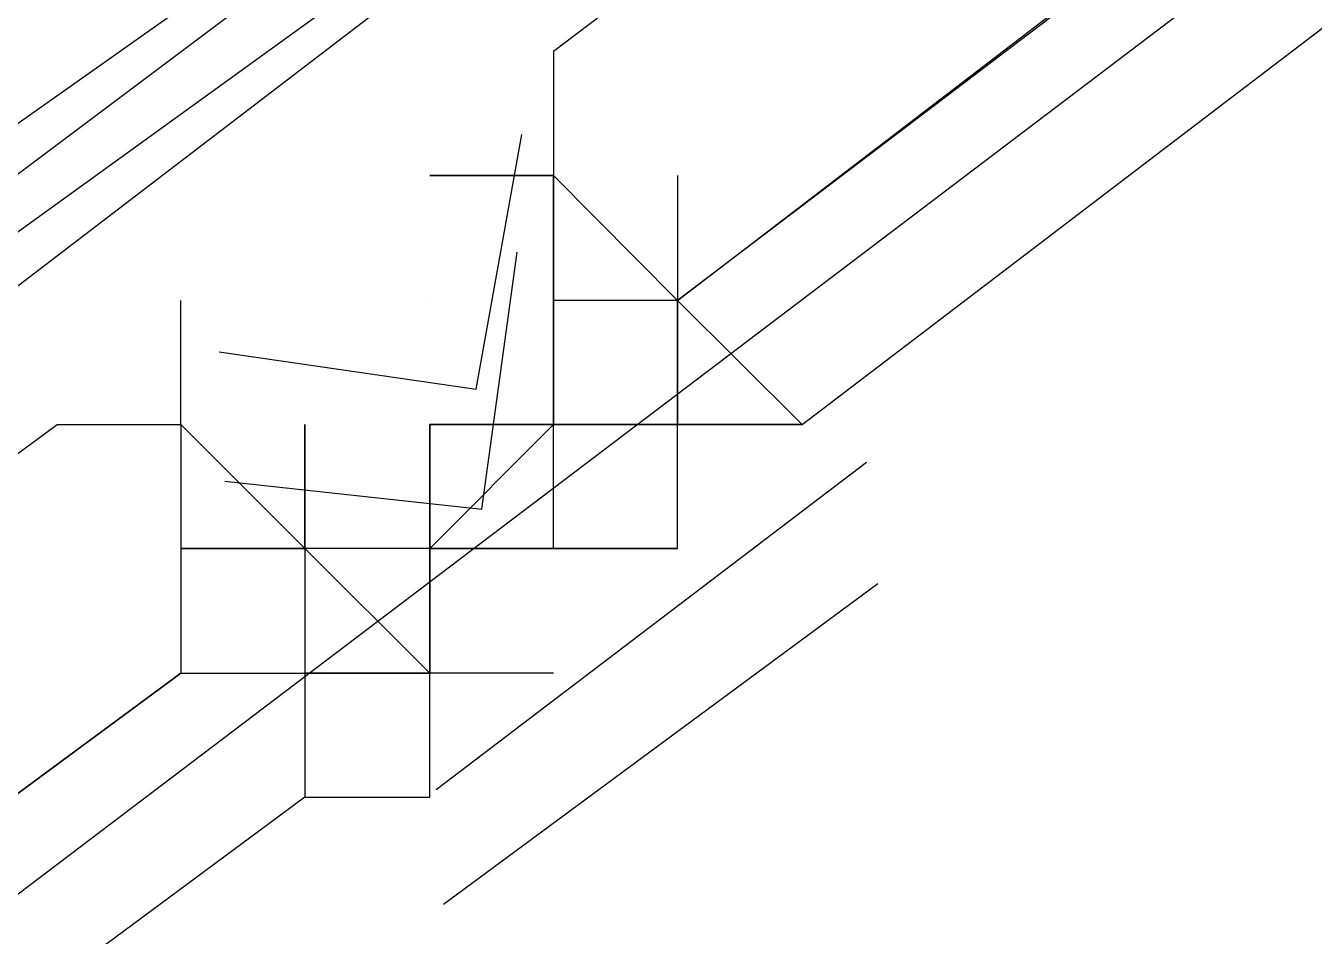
# Model space of a CAD drawing. Header units: feet. Extents: x -84 to 198, y -22 to 181.
# Drawn here: x 116.6233 to 116.7617, y 33.2962 to 33.3939 of the extents above; entities that cross this region are included whole.
import ezdxf

# ---------------------------------------------------------------- set-up
doc = ezdxf.new("R2010")
doc.units = ezdxf.units.FT
doc.layers.add('A-LINEA', color=7, linetype='CONTINUOUS')

msp = doc.modelspace()

# ---------------------------------------------------------------- linework, layer by layer
at = {"layer": 'A-LINEA'}
for p, q in [((116.68, 33.3911), (116.68, 33.3911)), ((116.68, 33.3911), (116.68, 33.3911)), ((116.6667, 33.3778), (116.6667, 33.3778)), ((116.6667, 33.3778), (116.68, 33.3778)), ((116.6667, 33.3778), (116.6667, 33.3778)), ((116.6667, 33.3778), (116.6667, 33.3778)), ((116.6667, 33.3778), (116.68, 33.3778)), ((116.6667, 33.3778), (116.6667, 33.3778)), ((116.68, 33.3778), (116.68, 33.3778)), ((116.68, 33.3778), (116.68, 33.3778)), ((116.68, 33.3778), (116.68, 33.3778)), ((116.68, 33.3778), (116.68, 33.3778)), ((116.68, 33.3778), (116.68, 33.3778)), ((116.68, 33.3778), (116.68, 33.3778)), ((116.68, 33.3778), (116.68, 33.3778)), ((116.68, 33.3778), (116.68, 33.3644)), ((116.68, 33.3778), (116.68, 33.3778)), ((116.68, 33.3778), (116.68, 33.3778)), ((116.68, 33.3778), (116.68, 33.3778)), ((116.68, 33.3778), (116.68, 33.3778)), ((116.68, 33.3778), (116.68, 33.3778)), ((116.68, 33.3778), (116.68, 33.3778)), ((116.68, 33.3778), (116.68, 33.3778)), ((116.68, 33.3778), (116.68, 33.3778)), ((116.68, 33.3778), (116.68, 33.3778)), ((116.68, 33.3778), (116.68, 33.3778)), ((116.68, 33.3778), (116.68, 33.3778)), ((116.68, 33.3778), (116.68, 33.3778)), ((116.68, 33.3778), (116.68, 33.3778)), ((116.68, 33.3778), (116.68, 33.3778)), ((116.68, 33.3778), (116.68, 33.3778)), ((116.68, 33.3778), (116.68, 33.3778)), ((116.68, 33.3778), (116.68, 33.3778)), ((116.68, 33.3778), (116.68, 33.3778)), ((116.68, 33.3778), (116.68, 33.3644)), ((116.68, 33.3778), (116.68, 33.3778)), ((116.68, 33.3778), (116.68, 33.3778)), ((116.68, 33.3778), (116.68, 33.3778)), ((116.68, 33.3778), (116.68, 33.3778)), ((116.68, 33.3778), (116.68, 33.3778)), ((116.68, 33.3778), (116.68, 33.3778)), ((116.68, 33.3778), (116.68, 33.3778)), ((116.68, 33.3778), (116.68, 33.3778)), ((116.68, 33.3778), (116.68, 33.3778)), ((116.68, 33.3778), (116.68, 33.3778)), ((116.68, 33.3778), (116.68, 33.3778)), ((116.6933, 33.3778), (116.6933, 33.3778)), ((116.6933, 33.3778), (116.6933, 33.3644)), ((116.6933, 33.3778), (116.6933, 33.3644)), ((116.6933, 33.3778), (116.6933, 33.3778)), ((116.6933, 33.3778), (116.6933, 33.3644)), ((116.6933, 33.3778), (116.6933, 33.3644)), ((116.6667, 33.3644), (116.6667, 33.3644)), ((116.6667, 33.3644), (116.6667, 33.3644)), ((116.68, 33.3644), (116.68, 33.3644)), ((116.68, 33.3644), (116.68, 33.3644)), ((116.68, 33.3644), (116.68, 33.3644)), ((116.68, 33.3644), (116.68, 33.3644)), ((116.68, 33.3644), (116.68, 33.3644)), ((116.68, 33.3644), (116.68, 33.3644)), ((116.68, 33.3644), (116.68, 33.3644)), ((116.68, 33.3644), (116.68, 33.3644)), ((116.68, 33.3644), (116.68, 33.3644)), ((116.68, 33.3644), (116.68, 33.3644)), ((116.68, 33.3644), (116.68, 33.3644)), ((116.68, 33.3644), (116.68, 33.3644)), ((116.68, 33.3644), (116.68, 33.3644)), ((116.68, 33.3644), (116.68, 33.3644)), ((116.68, 33.3644), (116.68, 33.3644)), ((116.68, 33.3644), (116.68, 33.3644)), ((116.68, 33.3644), (116.68, 33.3644)), ((116.68, 33.3644), (116.68, 33.3644)), ((116.68, 33.3644), (116.68, 33.3644)), ((116.68, 33.3644), (116.68, 33.3644)), ((116.68, 33.3644), (116.68, 33.3644)), ((116.68, 33.3644), (116.68, 33.3511)), ((116.68, 33.3644), (116.68, 33.3644)), ((116.68, 33.3644), (116.68, 33.3511)), ((116.68, 33.3644), (116.68, 33.3644)), ((116.68, 33.3644), (116.68, 33.3644)), ((116.68, 33.3644), (116.68, 33.3644)), ((116.68, 33.3644), (116.68, 33.3644)), ((116.68, 33.3511), (116.68, 33.3644)), ((116.68, 33.3644), (116.68, 33.3644)), ((116.68, 33.3644), (116.68, 33.3644)), ((116.68, 33.3644), (116.68, 33.3644)), ((116.68, 33.3644), (116.68, 33.3644)), ((116.68, 33.3644), (116.68, 33.3644)), ((116.68, 33.3644), (116.68, 33.3644)), ((116.68, 33.3644), (116.68, 33.3644)), ((116.68, 33.3644), (116.68, 33.3644)), ((116.68, 33.3644), (116.68, 33.3644)), ((116.68, 33.3511), (116.68, 33.3644)), ((116.68, 33.3644), (116.68, 33.3644)), ((116.68, 33.3644), (116.68, 33.3644)), ((116.68, 33.3644), (116.68, 33.3644)), ((116.68, 33.3644), (116.68, 33.3644)), ((116.68, 33.3644), (116.68, 33.3644)), ((116.68, 33.3644), (116.68, 33.3644)), ((116.68, 33.3644), (116.68, 33.3644)), ((116.68, 33.3644), (116.68, 33.3644)), ((116.68, 33.3644), (116.68, 33.3644)), ((116.68, 33.3644), (116.68, 33.3644)), ((116.68, 33.3644), (116.68, 33.3644)), ((116.68, 33.3644), (116.68, 33.3644)), ((116.68, 33.3644), (116.68, 33.3644)), ((116.68, 33.3644), (116.68, 33.3644)), ((116.68, 33.3644), (116.68, 33.3644)), ((116.68, 33.3644), (116.68, 33.3644)), ((116.68, 33.3644), (116.68, 33.3644)), ((116.68, 33.3644), (116.68, 33.3644)), ((116.68, 33.3644), (116.68, 33.3644)), ((116.68, 33.3644), (116.68, 33.3644)), ((116.68, 33.3644), (116.68, 33.3644)), ((116.68, 33.3644), (116.68, 33.3644)), ((116.68, 33.3644), (116.68, 33.3511)), ((116.68, 33.3644), (116.68, 33.3644)), ((116.68, 33.3644), (116.68, 33.3511)), ((116.68, 33.3644), (116.68, 33.3644)), ((116.68, 33.3644), (116.68, 33.3644)), ((116.68, 33.3644), (116.68, 33.3644)), ((116.68, 33.3644), (116.68, 33.3644)), ((116.68, 33.3511), (116.68, 33.3644)), ((116.68, 33.3644), (116.68, 33.3644)), ((116.68, 33.3644), (116.68, 33.3644)), ((116.68, 33.3644), (116.68, 33.3644)), ((116.68, 33.3644), (116.68, 33.3644)), ((116.68, 33.3644), (116.68, 33.3644)), ((116.68, 33.3644), (116.68, 33.3644)), ((116.68, 33.3644), (116.68, 33.3644)), ((116.68, 33.3644), (116.68, 33.3644)), ((116.68, 33.3644), (116.68, 33.3644)), ((116.68, 33.3511), (116.68, 33.3644)), ((116.68, 33.3644), (116.68, 33.3644)), ((116.6933, 33.3644), (116.6933, 33.3644)), ((116.6933, 33.3644), (116.6933, 33.3644)), ((116.6933, 33.3644), (116.6933, 33.3644)), ((116.6933, 33.3644), (116.6933, 33.3644)), ((116.6933, 33.3644), (116.6933, 33.3644)), ((116.6933, 33.3644), (116.6933, 33.3644)), ((116.6933, 33.3644), (116.6933, 33.3644)), ((116.6933, 33.3644), (116.6933, 33.3644)), ((116.6933, 33.3644), (116.6933, 33.3644)), ((116.6933, 33.3644), (116.6933, 33.3644)), ((116.6933, 33.3644), (116.6933, 33.3644)), ((116.6933, 33.3644), (116.6933, 33.3644)), ((116.6933, 33.3644), (116.6933, 33.3644)), ((116.6933, 33.3644), (116.6933, 33.3644)), ((116.6933, 33.3644), (116.6933, 33.3644)), ((116.6933, 33.3644), (116.6933, 33.3644)), ((116.6933, 33.3644), (116.6933, 33.3644)), ((116.6933, 33.3644), (116.6933, 33.3644)), ((116.6933, 33.3644), (116.6933, 33.3644)), ((116.6933, 33.3644), (116.6933, 33.3644)), ((116.6933, 33.3644), (116.6933, 33.3644)), ((116.6933, 33.3644), (116.6933, 33.3644)), ((116.6933, 33.3644), (116.6933, 33.3644)), ((116.6933, 33.3644), (116.6933, 33.3644)), ((116.6933, 33.3644), (116.6933, 33.3644)), ((116.6933, 33.3644), (116.6933, 33.3644)), ((116.6933, 33.3644), (116.6933, 33.3644)), ((116.6933, 33.3644), (116.6933, 33.3644)), ((116.6933, 33.3644), (116.6933, 33.3644)), ((116.6933, 33.3644), (116.6933, 33.3644)), ((116.6933, 33.3644), (116.6933, 33.3644)), ((116.6933, 33.3644), (116.6933, 33.3644)), ((116.6933, 33.3644), (116.6933, 33.3644)), ((116.6933, 33.3644), (116.6933, 33.3644)), ((116.6933, 33.3644), (116.6933, 33.3644)), ((116.6933, 33.3644), (116.6933, 33.3644)), ((116.6933, 33.3644), (116.6933, 33.3644)), ((116.6933, 33.3644), (116.6933, 33.3644)), ((116.6933, 33.3644), (116.6933, 33.3644)), ((116.6933, 33.3644), (116.6933, 33.3644)), ((116.6933, 33.3644), (116.6933, 33.3644)), ((116.6933, 33.3644), (116.6933, 33.3644)), ((116.6933, 33.3644), (116.6933, 33.3644)), ((116.6933, 33.3644), (116.6933, 33.3644)), ((116.6933, 33.3644), (116.6933, 33.3644)), ((116.6933, 33.3644), (116.6933, 33.3644)), ((116.6933, 33.3644), (116.6933, 33.3644)), ((116.6933, 33.3644), (116.6933, 33.3644)), ((116.6267, 33.3511), (116.6267, 33.3511)), ((116.6267, 33.3511), (116.6267, 33.3511)), ((116.64, 33.3511), (116.64, 33.3511)), ((116.64, 33.3511), (116.64, 33.3511)), ((116.64, 33.3511), (116.64, 33.3511)), ((116.64, 33.3511), (116.64, 33.3511)), ((116.64, 33.3511), (116.64, 33.3511)), ((116.64, 33.3511), (116.64, 33.3511)), ((116.64, 33.3511), (116.64, 33.3511)), ((116.64, 33.3511), (116.64, 33.3511)), ((116.64, 33.3511), (116.64, 33.3511)), ((116.64, 33.3511), (116.64, 33.3511)), ((116.64, 33.3511), (116.64, 33.3511)), ((116.64, 33.3511), (116.64, 33.3511)), ((116.64, 33.3511), (116.64, 33.3511)), ((116.64, 33.3511), (116.64, 33.3511)), ((116.64, 33.3511), (116.64, 33.3511)), ((116.64, 33.3511), (116.64, 33.3511)), ((116.64, 33.3511), (116.64, 33.3511)), ((116.64, 33.3511), (116.64, 33.3511)), ((116.64, 33.3511), (116.64, 33.3511)), ((116.64, 33.3511), (116.64, 33.3511)), ((116.64, 33.3511), (116.64, 33.3511)), ((116.64, 33.3511), (116.64, 33.3511)), ((116.64, 33.3511), (116.64, 33.3511)), ((116.64, 33.3511), (116.64, 33.3511)), ((116.64, 33.3511), (116.64, 33.3511)), ((116.64, 33.3511), (116.64, 33.3511)), ((116.64, 33.3511), (116.64, 33.3511)), ((116.64, 33.3511), (116.64, 33.3511)), ((116.64, 33.3511), (116.64, 33.3511)), ((116.64, 33.3511), (116.64, 33.3511)), ((116.6533, 33.3378), (116.6533, 33.3511)), ((116.6533, 33.3378), (116.6533, 33.3511)), ((116.6533, 33.3378), (116.6533, 33.3511)), ((116.6533, 33.3511), (116.6533, 33.3378)), ((116.6533, 33.3511), (116.6533, 33.3511)), ((116.6533, 33.3511), (116.6533, 33.3511)), ((116.6533, 33.3511), (116.6533, 33.3511)), ((116.6533, 33.3378), (116.6533, 33.3511)), ((116.6533, 33.3378), (116.6533, 33.3511)), ((116.6533, 33.3378), (116.6533, 33.3511)), ((116.6533, 33.3511), (116.6533, 33.3378)), ((116.6533, 33.3511), (116.6533, 33.3511)), ((116.6533, 33.3511), (116.6533, 33.3511)), ((116.6533, 33.3511), (116.6533, 33.3511)), ((116.6667, 33.3511), (116.6667, 33.3511)), ((116.6667, 33.3511), (116.6667, 33.3511)), ((116.6667, 33.3511), (116.6667, 33.3511)), ((116.6667, 33.3511), (116.6667, 33.3511)), ((116.6667, 33.3511), (116.6667, 33.3511)), ((116.6667, 33.3511), (116.6667, 33.3511)), ((116.6667, 33.3511), (116.6667, 33.3511)), ((116.6667, 33.3511), (116.6667, 33.3511)), ((116.6667, 33.3511), (116.6667, 33.3511)), ((116.6667, 33.3511), (116.68, 33.3511)), ((116.6667, 33.3511), (116.68, 33.3511)), ((116.6667, 33.3378), (116.68, 33.3511)), ((116.6667, 33.3511), (116.6667, 33.3511)), ((116.6667, 33.3511), (116.68, 33.3511)), ((116.6667, 33.3511), (116.68, 33.3511)), ((116.6667, 33.3511), (116.6667, 33.3511)), ((116.6667, 33.3511), (116.6667, 33.3511)), ((116.6667, 33.3511), (116.6667, 33.3511)), ((116.6667, 33.3511), (116.6667, 33.3511)), ((116.6667, 33.3511), (116.6667, 33.3511)), ((116.6667, 33.3511), (116.6667, 33.3511)), ((116.6667, 33.3378), (116.6667, 33.3511)), ((116.68, 33.3511), (116.6667, 33.3511)), ((116.68, 33.3511), (116.6667, 33.3511)), ((116.68, 33.3511), (116.6667, 33.3511)), ((116.6667, 33.3511), (116.6667, 33.3511)), ((116.6667, 33.3511), (116.68, 33.3511)), ((116.6667, 33.3511), (116.6667, 33.3511)), ((116.6667, 33.3511), (116.6667, 33.3511)), ((116.6667, 33.3511), (116.6667, 33.3511)), ((116.6667, 33.3511), (116.6667, 33.3511)), ((116.6667, 33.3378), (116.6667, 33.3511)), ((116.6667, 33.3511), (116.6667, 33.3511)), ((116.6667, 33.3511), (116.6667, 33.3511)), ((116.6667, 33.3511), (116.6667, 33.3511)), ((116.6667, 33.3511), (116.6667, 33.3511)), ((116.6667, 33.3511), (116.6667, 33.3378)), ((116.6667, 33.3511), (116.6667, 33.3511)), ((116.6667, 33.3511), (116.6667, 33.3511)), ((116.6667, 33.3511), (116.6667, 33.3511)), ((116.6667, 33.3511), (116.6667, 33.3378)), ((116.68, 33.3511), (116.6667, 33.3511)), ((116.6667, 33.3511), (116.6667, 33.3511)), ((116.68, 33.3511), (116.6667, 33.3511)), ((116.6667, 33.3511), (116.6667, 33.3378)), ((116.6667, 33.3511), (116.6667, 33.3511)), ((116.6667, 33.3378), (116.6667, 33.3511)), ((116.6667, 33.3378), (116.6667, 33.3511)), ((116.6667, 33.3511), (116.6667, 33.3511)), ((116.6667, 33.3511), (116.6667, 33.3511)), ((116.6667, 33.3511), (116.6667, 33.3511)), ((116.6667, 33.3511), (116.6667, 33.3511)), ((116.6667, 33.3511), (116.6667, 33.3511)), ((116.6667, 33.3511), (116.6667, 33.3511)), ((116.6667, 33.3511), (116.6667, 33.3511)), ((116.6667, 33.3511), (116.6667, 33.3511)), ((116.6667, 33.3511), (116.6667, 33.3511)), ((116.6667, 33.3511), (116.6667, 33.3511)), ((116.6667, 33.3511), (116.6667, 33.3511)), ((116.6667, 33.3511), (116.68, 33.3511)), ((116.6667, 33.3511), (116.68, 33.3511)), ((116.6667, 33.3378), (116.68, 33.3511)), ((116.6667, 33.3511), (116.6667, 33.3511)), ((116.6667, 33.3511), (116.68, 33.3511)), ((116.6667, 33.3511), (116.68, 33.3511)), ((116.6667, 33.3511), (116.6667, 33.3511)), ((116.6667, 33.3511), (116.6667, 33.3511)), ((116.6667, 33.3511), (116.6667, 33.3511)), ((116.6667, 33.3511), (116.6667, 33.3511)), ((116.6667, 33.3511), (116.6667, 33.3511)), ((116.6667, 33.3511), (116.6667, 33.3511)), ((116.6667, 33.3378), (116.6667, 33.3511)), ((116.68, 33.3511), (116.6667, 33.3511)), ((116.68, 33.3511), (116.6667, 33.3511)), ((116.68, 33.3511), (116.6667, 33.3511)), ((116.6667, 33.3511), (116.6667, 33.3511)), ((116.6667, 33.3511), (116.68, 33.3511)), ((116.6667, 33.3511), (116.6667, 33.3511)), ((116.6667, 33.3511), (116.6667, 33.3511)), ((116.6667, 33.3511), (116.6667, 33.3511)), ((116.6667, 33.3511), (116.6667, 33.3511)), ((116.6667, 33.3378), (116.6667, 33.3511)), ((116.6667, 33.3511), (116.6667, 33.3511)), ((116.6667, 33.3511), (116.6667, 33.3511)), ((116.6667, 33.3511), (116.6667, 33.3511)), ((116.6667, 33.3511), (116.6667, 33.3511)), ((116.6667, 33.3511), (116.6667, 33.3378)), ((116.6667, 33.3511), (116.6667, 33.3511)), ((116.6667, 33.3511), (116.6667, 33.3511)), ((116.6667, 33.3511), (116.6667, 33.3511)), ((116.6667, 33.3511), (116.6667, 33.3378)), ((116.68, 33.3511), (116.6667, 33.3511)), ((116.6667, 33.3511), (116.6667, 33.3511)), ((116.68, 33.3511), (116.6667, 33.3511)), ((116.6667, 33.3511), (116.6667, 33.3378)), ((116.6667, 33.3511), (116.6667, 33.3511)), ((116.6667, 33.3378), (116.6667, 33.3511)), ((116.6667, 33.3378), (116.6667, 33.3511)), ((116.6667, 33.3511), (116.6667, 33.3511)), ((116.6667, 33.3511), (116.6667, 33.3511)), ((116.68, 33.3511), (116.68, 33.3511)), ((116.68, 33.3511), (116.68, 33.3511)), ((116.68, 33.3511), (116.68, 33.3511)), ((116.68, 33.3378), (116.68, 33.3511)), ((116.68, 33.3511), (116.68, 33.3511)), ((116.68, 33.3511), (116.68, 33.3511)), ((116.68, 33.3511), (116.68, 33.3511)), ((116.68, 33.3511), (116.68, 33.3511)), ((116.68, 33.3511), (116.68, 33.3511)), ((116.68, 33.3511), (116.68, 33.3511)), ((116.68, 33.3511), (116.6933, 33.3511)), ((116.68, 33.3511), (116.68, 33.3511)), ((116.68, 33.3511), (116.68, 33.3511)), ((116.68, 33.3511), (116.68, 33.3511)), ((116.68, 33.3511), (116.68, 33.3511)), ((116.68, 33.3511), (116.68, 33.3511)), ((116.68, 33.3511), (116.68, 33.3511)), ((116.68, 33.3511), (116.68, 33.3511)), ((116.68, 33.3511), (116.68, 33.3511)), ((116.68, 33.3511), (116.68, 33.3511)), ((116.68, 33.3511), (116.68, 33.3511)), ((116.68, 33.3511), (116.68, 33.3511)), ((116.68, 33.3511), (116.68, 33.3511)), ((116.68, 33.3511), (116.68, 33.3511)), ((116.68, 33.3511), (116.68, 33.3511)), ((116.68, 33.3511), (116.68, 33.3511)), ((116.68, 33.3511), (116.68, 33.3511)), ((116.68, 33.3511), (116.68, 33.3511)), ((116.68, 33.3511), (116.68, 33.3511)), ((116.68, 33.3511), (116.68, 33.3511)), ((116.68, 33.3511), (116.68, 33.3511)), ((116.68, 33.3511), (116.68, 33.3511)), ((116.68, 33.3511), (116.68, 33.3511)), ((116.68, 33.3511), (116.68, 33.3511)), ((116.68, 33.3511), (116.68, 33.3511)), ((116.68, 33.3511), (116.68, 33.3511)), ((116.68, 33.3511), (116.68, 33.3511)), ((116.68, 33.3511), (116.68, 33.3511)), ((116.6933, 33.3511), (116.68, 33.3511)), ((116.68, 33.3511), (116.68, 33.3511)), ((116.68, 33.3511), (116.68, 33.3511)), ((116.68, 33.3511), (116.68, 33.3511)), ((116.68, 33.3511), (116.68, 33.3511)), ((116.68, 33.3511), (116.68, 33.3511)), ((116.68, 33.3378), (116.68, 33.3511)), ((116.68, 33.3378), (116.68, 33.3511)), ((116.68, 33.3511), (116.68, 33.3511)), ((116.68, 33.3511), (116.68, 33.3511)), ((116.68, 33.3511), (116.68, 33.3511)), ((116.68, 33.3511), (116.68, 33.3511)), ((116.68, 33.3511), (116.68, 33.3511)), ((116.68, 33.3511), (116.68, 33.3511)), ((116.68, 33.3511), (116.68, 33.3511)), ((116.68, 33.3511), (116.68, 33.3511)), ((116.68, 33.3511), (116.68, 33.3511)), ((116.68, 33.3511), (116.68, 33.3511)), ((116.68, 33.3378), (116.68, 33.3511)), ((116.68, 33.3511), (116.68, 33.3511)), ((116.68, 33.3511), (116.68, 33.3511)), ((116.68, 33.3511), (116.68, 33.3511)), ((116.68, 33.3511), (116.68, 33.3511)), ((116.68, 33.3511), (116.68, 33.3511)), ((116.68, 33.3511), (116.68, 33.3511)), ((116.68, 33.3511), (116.6933, 33.3511)), ((116.68, 33.3511), (116.68, 33.3511)), ((116.68, 33.3511), (116.68, 33.3511)), ((116.68, 33.3511), (116.68, 33.3511)), ((116.68, 33.3511), (116.68, 33.3511)), ((116.68, 33.3511), (116.68, 33.3511)), ((116.68, 33.3511), (116.68, 33.3511)), ((116.68, 33.3511), (116.68, 33.3511)), ((116.68, 33.3511), (116.68, 33.3511)), ((116.68, 33.3511), (116.68, 33.3511)), ((116.68, 33.3511), (116.68, 33.3511)), ((116.68, 33.3511), (116.68, 33.3511)), ((116.68, 33.3511), (116.68, 33.3511)), ((116.68, 33.3511), (116.68, 33.3511)), ((116.68, 33.3511), (116.68, 33.3511)), ((116.68, 33.3511), (116.68, 33.3511)), ((116.68, 33.3511), (116.68, 33.3511)), ((116.68, 33.3511), (116.68, 33.3511)), ((116.68, 33.3511), (116.68, 33.3511)), ((116.68, 33.3511), (116.68, 33.3511)), ((116.68, 33.3511), (116.68, 33.3511)), ((116.68, 33.3511), (116.68, 33.3511)), ((116.68, 33.3511), (116.68, 33.3511)), ((116.68, 33.3511), (116.68, 33.3511)), ((116.68, 33.3511), (116.68, 33.3511)), ((116.68, 33.3511), (116.68, 33.3511)), ((116.68, 33.3511), (116.68, 33.3511)), ((116.68, 33.3511), (116.68, 33.3511)), ((116.6933, 33.3511), (116.68, 33.3511)), ((116.68, 33.3511), (116.68, 33.3511)), ((116.68, 33.3511), (116.68, 33.3511)), ((116.68, 33.3511), (116.68, 33.3511)), ((116.68, 33.3511), (116.68, 33.3511)), ((116.68, 33.3511), (116.68, 33.3511)), ((116.68, 33.3378), (116.68, 33.3511)), ((116.68, 33.3378), (116.68, 33.3511)), ((116.68, 33.3511), (116.68, 33.3511)), ((116.68, 33.3511), (116.68, 33.3511)), ((116.68, 33.3511), (116.68, 33.3511)), ((116.68, 33.3511), (116.68, 33.3511)), ((116.68, 33.3511), (116.68, 33.3511)), ((116.68, 33.3511), (116.68, 33.3511)), ((116.68, 33.3511), (116.68, 33.3511)), ((116.6933, 33.3511), (116.6933, 33.3511)), ((116.6933, 33.3511), (116.6933, 33.3511)), ((116.6933, 33.3511), (116.6933, 33.3511)), ((116.6933, 33.3511), (116.6933, 33.3511)), ((116.6933, 33.3511), (116.6933, 33.3511)), ((116.6933, 33.3511), (116.6933, 33.3511)), ((116.6933, 33.3511), (116.6933, 33.3511)), ((116.6933, 33.3511), (116.6933, 33.3511)), ((116.6933, 33.3511), (116.6933, 33.3511)), ((116.6933, 33.3511), (116.6933, 33.3511)), ((116.6933, 33.3511), (116.6933, 33.3511)), ((116.6933, 33.3511), (116.6933, 33.3511)), ((116.6933, 33.3511), (116.6933, 33.3511)), ((116.6933, 33.3511), (116.6933, 33.3511)), ((116.6933, 33.3511), (116.6933, 33.3511)), ((116.6933, 33.3511), (116.6933, 33.3511)), ((116.6933, 33.3511), (116.6933, 33.3511)), ((116.6933, 33.3511), (116.6933, 33.3511)), ((116.6933, 33.3511), (116.6933, 33.3511)), ((116.6933, 33.3511), (116.6933, 33.3511)), ((116.6933, 33.3378), (116.6933, 33.3511)), ((116.6933, 33.3378), (116.6933, 33.3511)), ((116.7067, 33.3511), (116.6933, 33.3511)), ((116.6933, 33.3511), (116.6933, 33.3511)), ((116.6933, 33.3511), (116.6933, 33.3511)), ((116.6933, 33.3511), (116.6933, 33.3511)), ((116.6933, 33.3511), (116.6933, 33.3511)), ((116.6933, 33.3511), (116.6933, 33.3511)), ((116.6933, 33.3511), (116.6933, 33.3511)), ((116.7067, 33.3511), (116.6933, 33.3511)), ((116.6933, 33.3511), (116.6933, 33.3511)), ((116.6933, 33.3511), (116.6933, 33.3511)), ((116.6933, 33.3511), (116.7067, 33.3511)), ((116.6933, 33.3511), (116.6933, 33.3511)), ((116.6933, 33.3511), (116.6933, 33.3511)), ((116.6933, 33.3511), (116.7067, 33.3511)), ((116.6933, 33.3511), (116.6933, 33.3511)), ((116.6933, 33.3511), (116.6933, 33.3511)), ((116.6933, 33.3511), (116.6933, 33.3511)), ((116.6933, 33.3511), (116.6933, 33.3511)), ((116.6933, 33.3511), (116.6933, 33.3511)), ((116.6933, 33.3511), (116.6933, 33.3511)), ((116.6933, 33.3511), (116.6933, 33.3511)), ((116.6933, 33.3511), (116.6933, 33.3511)), ((116.6933, 33.3511), (116.6933, 33.3511)), ((116.6933, 33.3511), (116.6933, 33.3511)), ((116.6933, 33.3511), (116.6933, 33.3511)), ((116.6933, 33.3511), (116.6933, 33.3511)), ((116.6933, 33.3511), (116.6933, 33.3511)), ((116.6933, 33.3511), (116.6933, 33.3511)), ((116.6933, 33.3511), (116.6933, 33.3511)), ((116.6933, 33.3378), (116.6933, 33.3511)), ((116.6933, 33.3511), (116.6933, 33.3511)), ((116.6933, 33.3511), (116.6933, 33.3511)), ((116.6933, 33.3511), (116.6933, 33.3511)), ((116.6933, 33.3511), (116.6933, 33.3511)), ((116.6933, 33.3511), (116.6933, 33.3511)), ((116.6933, 33.3511), (116.6933, 33.3511)), ((116.6933, 33.3511), (116.6933, 33.3511)), ((116.6933, 33.3511), (116.6933, 33.3511)), ((116.6933, 33.3511), (116.6933, 33.3511)), ((116.6933, 33.3511), (116.6933, 33.3511)), ((116.6933, 33.3511), (116.6933, 33.3511)), ((116.6933, 33.3511), (116.6933, 33.3511)), ((116.6933, 33.3511), (116.6933, 33.3511)), ((116.6933, 33.3511), (116.6933, 33.3511)), ((116.6933, 33.3511), (116.6933, 33.3511)), ((116.6933, 33.3511), (116.6933, 33.3511)), ((116.6933, 33.3511), (116.6933, 33.3511)), ((116.6933, 33.3511), (116.6933, 33.3511)), ((116.6933, 33.3511), (116.6933, 33.3511)), ((116.6933, 33.3511), (116.6933, 33.3511)), ((116.6933, 33.3511), (116.6933, 33.3511)), ((116.6933, 33.3511), (116.6933, 33.3511)), ((116.6933, 33.3511), (116.6933, 33.3511)), ((116.6933, 33.3511), (116.6933, 33.3511)), ((116.6933, 33.3511), (116.6933, 33.3511)), ((116.6933, 33.3511), (116.6933, 33.3511)), ((116.6933, 33.3511), (116.6933, 33.3511)), ((116.6933, 33.3511), (116.6933, 33.3511)), ((116.6933, 33.3378), (116.6933, 33.3511)), ((116.6933, 33.3378), (116.6933, 33.3511)), ((116.7067, 33.3511), (116.6933, 33.3511)), ((116.6933, 33.3511), (116.6933, 33.3511)), ((116.6933, 33.3511), (116.6933, 33.3511)), ((116.6933, 33.3511), (116.6933, 33.3511)), ((116.6933, 33.3511), (116.6933, 33.3511)), ((116.6933, 33.3511), (116.6933, 33.3511)), ((116.6933, 33.3511), (116.6933, 33.3511)), ((116.7067, 33.3511), (116.6933, 33.3511)), ((116.6933, 33.3511), (116.6933, 33.3511)), ((116.6933, 33.3511), (116.6933, 33.3511)), ((116.6933, 33.3511), (116.7067, 33.3511)), ((116.6933, 33.3511), (116.6933, 33.3511)), ((116.6933, 33.3511), (116.6933, 33.3511)), ((116.6933, 33.3511), (116.7067, 33.3511)), ((116.6933, 33.3511), (116.6933, 33.3511)), ((116.6933, 33.3511), (116.6933, 33.3511)), ((116.6933, 33.3511), (116.6933, 33.3511)), ((116.6933, 33.3511), (116.6933, 33.3511)), ((116.6933, 33.3511), (116.6933, 33.3511)), ((116.6933, 33.3511), (116.6933, 33.3511)), ((116.6933, 33.3511), (116.6933, 33.3511)), ((116.6933, 33.3511), (116.6933, 33.3511)), ((116.6933, 33.3511), (116.6933, 33.3511)), ((116.6933, 33.3511), (116.6933, 33.3511)), ((116.6933, 33.3511), (116.6933, 33.3511)), ((116.6933, 33.3511), (116.6933, 33.3511)), ((116.6933, 33.3511), (116.6933, 33.3511)), ((116.6933, 33.3511), (116.6933, 33.3511)), ((116.6933, 33.3511), (116.6933, 33.3511)), ((116.6933, 33.3378), (116.6933, 33.3511)), ((116.6933, 33.3511), (116.6933, 33.3511)), ((116.6933, 33.3511), (116.6933, 33.3511)), ((116.6933, 33.3511), (116.6933, 33.3511)), ((116.6933, 33.3511), (116.6933, 33.3511)), ((116.6933, 33.3511), (116.6933, 33.3511)), ((116.6933, 33.3511), (116.6933, 33.3511)), ((116.6933, 33.3511), (116.6933, 33.3511)), ((116.6933, 33.3511), (116.6933, 33.3511)), ((116.7067, 33.3511), (116.7067, 33.3511)), ((116.7067, 33.3511), (116.7067, 33.3511)), ((116.7067, 33.3511), (116.7067, 33.3511)), ((116.7067, 33.3511), (116.7067, 33.3511)), ((116.7067, 33.3511), (116.7067, 33.3511)), ((116.7067, 33.3511), (116.7067, 33.3511)), ((116.7067, 33.3511), (116.7067, 33.3511)), ((116.7067, 33.3511), (116.7067, 33.3511)), ((116.7136, 33.347), (116.6674, 33.3119)), ((116.7136, 33.347), (116.6674, 33.3119)), ((116.64, 33.3378), (116.6533, 33.3378)), ((116.64, 33.3378), (116.64, 33.3378)), ((116.64, 33.3378), (116.64, 33.3378)), ((116.64, 33.3378), (116.64, 33.3378)), ((116.64, 33.3378), (116.64, 33.3378)), ((116.64, 33.3378), (116.64, 33.3378)), ((116.64, 33.3378), (116.64, 33.3378)), ((116.64, 33.3378), (116.64, 33.3378)), ((116.64, 33.3378), (116.64, 33.3378)), ((116.64, 33.3378), (116.64, 33.3378)), ((116.64, 33.3378), (116.64, 33.3378)), ((116.64, 33.3378), (116.64, 33.3378)), ((116.6533, 33.3378), (116.64, 33.3378)), ((116.64, 33.3378), (116.64, 33.3244)), ((116.64, 33.3378), (116.6533, 33.3378)), ((116.64, 33.3378), (116.64, 33.3378)), ((116.64, 33.3378), (116.64, 33.3378)), ((116.64, 33.3378), (116.64, 33.3378)), ((116.64, 33.3378), (116.64, 33.3378)), ((116.64, 33.3378), (116.64, 33.3378)), ((116.64, 33.3378), (116.64, 33.3378)), ((116.64, 33.3378), (116.64, 33.3378)), ((116.64, 33.3378), (116.64, 33.3378)), ((116.64, 33.3378), (116.64, 33.3378)), ((116.64, 33.3378), (116.64, 33.3378)), ((116.64, 33.3378), (116.64, 33.3378)), ((116.6533, 33.3378), (116.64, 33.3378)), ((116.64, 33.3378), (116.64, 33.3244)), ((116.6533, 33.3378), (116.6533, 33.3378)), ((116.6533, 33.3378), (116.6533, 33.3378)), ((116.6533, 33.3378), (116.6533, 33.3378)), ((116.6533, 33.3378), (116.6533, 33.3378)), ((116.6533, 33.3378), (116.6533, 33.3378)), ((116.6533, 33.3378), (116.6533, 33.3378)), ((116.6533, 33.3378), (116.6533, 33.3244)), ((116.6533, 33.3378), (116.6533, 33.3378)), ((116.6533, 33.3378), (116.6533, 33.3378)), ((116.6533, 33.3378), (116.6533, 33.3378)), ((116.6533, 33.3378), (116.6533, 33.3378)), ((116.6533, 33.3378), (116.6533, 33.3378)), ((116.6533, 33.3378), (116.6533, 33.3378)), ((116.6533, 33.3378), (116.6533, 33.3378)), ((116.6533, 33.3378), (116.6533, 33.3378)), ((116.6533, 33.3378), (116.6533, 33.3378)), ((116.6533, 33.3378), (116.6533, 33.3378)), ((116.6533, 33.3378), (116.6533, 33.3378)), ((116.6533, 33.3378), (116.6533, 33.3378)), ((116.6533, 33.3378), (116.6533, 33.3378)), ((116.6533, 33.3378), (116.6533, 33.3378)), ((116.6533, 33.3378), (116.6533, 33.3378)), ((116.6533, 33.3378), (116.6533, 33.3378)), ((116.6533, 33.3378), (116.6533, 33.3378)), ((116.6533, 33.3378), (116.6533, 33.3378)), ((116.6533, 33.3378), (116.6533, 33.3378)), ((116.6533, 33.3378), (116.6533, 33.3378)), ((116.6533, 33.3378), (116.6533, 33.3378)), ((116.6533, 33.3378), (116.6533, 33.3378)), ((116.6533, 33.3378), (116.6533, 33.3378)), ((116.6533, 33.3378), (116.6533, 33.3378)), ((116.6533, 33.3378), (116.6533, 33.3378)), ((116.6533, 33.3378), (116.6533, 33.3378)), ((116.6533, 33.3378), (116.6533, 33.3378)), ((116.6667, 33.3378), (116.6533, 33.3378)), ((116.6533, 33.3378), (116.6533, 33.3378)), ((116.6533, 33.3378), (116.6533, 33.3378)), ((116.6533, 33.3378), (116.6533, 33.3378)), ((116.6533, 33.3378), (116.6533, 33.3378)), ((116.6533, 33.3378), (116.6533, 33.3378)), ((116.6533, 33.3378), (116.6533, 33.3378)), ((116.6533, 33.3378), (116.6533, 33.3378)), ((116.6533, 33.3378), (116.6533, 33.3378)), ((116.6533, 33.3378), (116.6533, 33.3244)), ((116.6533, 33.3378), (116.6533, 33.3378)), ((116.6533, 33.3378), (116.6533, 33.3378)), ((116.6533, 33.3378), (116.6533, 33.3378)), ((116.6533, 33.3378), (116.6533, 33.3244)), ((116.6533, 33.3378), (116.6533, 33.3378)), ((116.6533, 33.3378), (116.6533, 33.3378)), ((116.6533, 33.3378), (116.6533, 33.3378)), ((116.6533, 33.3378), (116.6533, 33.3378)), ((116.6533, 33.3378), (116.6533, 33.3378)), ((116.6533, 33.3378), (116.6533, 33.3378)), ((116.6533, 33.3378), (116.6533, 33.3378)), ((116.6533, 33.3378), (116.6533, 33.3378)), ((116.6533, 33.3378), (116.6533, 33.3378)), ((116.6533, 33.3378), (116.6533, 33.3378)), ((116.6533, 33.3378), (116.6533, 33.3244)), ((116.6533, 33.3378), (116.6533, 33.3378)), ((116.6533, 33.3378), (116.6533, 33.3378)), ((116.6533, 33.3378), (116.6533, 33.3378)), ((116.6533, 33.3378), (116.6533, 33.3378)), ((116.6533, 33.3378), (116.6533, 33.3378)), ((116.6533, 33.3378), (116.6533, 33.3378)), ((116.6533, 33.3378), (116.6533, 33.3378)), ((116.6533, 33.3378), (116.6533, 33.3378)), ((116.6533, 33.3378), (116.6533, 33.3378)), ((116.6533, 33.3378), (116.6533, 33.3378)), ((116.6533, 33.3378), (116.6533, 33.3378)), ((116.6533, 33.3378), (116.6533, 33.3378)), ((116.6533, 33.3378), (116.6533, 33.3378)), ((116.6533, 33.3378), (116.6533, 33.3378)), ((116.6533, 33.3378), (116.6533, 33.3378)), ((116.6533, 33.3378), (116.6533, 33.3378)), ((116.6533, 33.3378), (116.6533, 33.3378)), ((116.6533, 33.3378), (116.6533, 33.3378)), ((116.6533, 33.3378), (116.6533, 33.3378)), ((116.6533, 33.3378), (116.6533, 33.3378)), ((116.6533, 33.3378), (116.6533, 33.3378)), ((116.6533, 33.3378), (116.6533, 33.3378)), ((116.6533, 33.3378), (116.6533, 33.3378)), ((116.6533, 33.3378), (116.6533, 33.3378)), ((116.6533, 33.3378), (116.6533, 33.3378)), ((116.6533, 33.3378), (116.6533, 33.3378)), ((116.6533, 33.3378), (116.6533, 33.3378)), ((116.6667, 33.3378), (116.6533, 33.3378)), ((116.6533, 33.3378), (116.6533, 33.3378)), ((116.6533, 33.3378), (116.6533, 33.3378)), ((116.6533, 33.3378), (116.6533, 33.3378)), ((116.6533, 33.3378), (116.6533, 33.3378)), ((116.6533, 33.3378), (116.6533, 33.3378)), ((116.6533, 33.3378), (116.6533, 33.3378)), ((116.6533, 33.3378), (116.6533, 33.3378)), ((116.6533, 33.3378), (116.6533, 33.3378)), ((116.6533, 33.3378), (116.6533, 33.3244)), ((116.6533, 33.3378), (116.6533, 33.3378)), ((116.6533, 33.3378), (116.6533, 33.3378)), ((116.6533, 33.3378), (116.6533, 33.3378)), ((116.6533, 33.3378), (116.6533, 33.3244)), ((116.6533, 33.3378), (116.6533, 33.3378)), ((116.6533, 33.3378), (116.6533, 33.3378)), ((116.6533, 33.3378), (116.6533, 33.3378)), ((116.6533, 33.3378), (116.6533, 33.3378)), ((116.6667, 33.3378), (116.6667, 33.3378)), ((116.6667, 33.3378), (116.6667, 33.3378)), ((116.6667, 33.3378), (116.6667, 33.3378)), ((116.6667, 33.3378), (116.6667, 33.3378)), ((116.6667, 33.3378), (116.6667, 33.3378)), ((116.6667, 33.3378), (116.6667, 33.3378)), ((116.6667, 33.3378), (116.6667, 33.3378)), ((116.6667, 33.3244), (116.6667, 33.3378)), ((116.6667, 33.3378), (116.68, 33.3378)), ((116.6667, 33.3378), (116.6667, 33.3378)), ((116.6667, 33.3378), (116.6667, 33.3378)), ((116.6667, 33.3378), (116.6667, 33.3378)), ((116.6667, 33.3378), (116.6667, 33.3378)), ((116.6667, 33.3378), (116.68, 33.3378)), ((116.6667, 33.3378), (116.6667, 33.3378)), ((116.6667, 33.3378), (116.6667, 33.3378)), ((116.6667, 33.3378), (116.6667, 33.3378)), ((116.6667, 33.3378), (116.6667, 33.3378)), ((116.6667, 33.3378), (116.6667, 33.3378)), ((116.6667, 33.3378), (116.6667, 33.3378)), ((116.6667, 33.3378), (116.6667, 33.3378)), ((116.6667, 33.3378), (116.6667, 33.3378)), ((116.6667, 33.3378), (116.6667, 33.3378)), ((116.6667, 33.3378), (116.6667, 33.3378)), ((116.6667, 33.3378), (116.6667, 33.3244)), ((116.6667, 33.3378), (116.6667, 33.3378)), ((116.6667, 33.3378), (116.6667, 33.3378)), ((116.6667, 33.3378), (116.6667, 33.3378)), ((116.6667, 33.3378), (116.6667, 33.3378)), ((116.6667, 33.3378), (116.6667, 33.3378)), ((116.6667, 33.3378), (116.6667, 33.3378)), ((116.68, 33.3378), (116.6667, 33.3378)), ((116.6667, 33.3378), (116.6667, 33.3378)), ((116.6667, 33.3378), (116.6667, 33.3378)), ((116.68, 33.3378), (116.6667, 33.3378)), ((116.6667, 33.3378), (116.6667, 33.3378)), ((116.6667, 33.3378), (116.6667, 33.3378)), ((116.6667, 33.3378), (116.6667, 33.3378)), ((116.6667, 33.3378), (116.6667, 33.3378)), ((116.6667, 33.3378), (116.6667, 33.3378)), ((116.6667, 33.3378), (116.6667, 33.3378)), ((116.6667, 33.3378), (116.6667, 33.3378)), ((116.6667, 33.3378), (116.6667, 33.3378)), ((116.6667, 33.3378), (116.6667, 33.3378)), ((116.6667, 33.3378), (116.6667, 33.3378)), ((116.6667, 33.3378), (116.6667, 33.3378)), ((116.6667, 33.3378), (116.6667, 33.3378)), ((116.6667, 33.3378), (116.6667, 33.3378)), ((116.6667, 33.3378), (116.6667, 33.3378)), ((116.6667, 33.3378), (116.6667, 33.3378)), ((116.6667, 33.3378), (116.6667, 33.3378)), ((116.6667, 33.3378), (116.6667, 33.3378)), ((116.6667, 33.3378), (116.6667, 33.3378)), ((116.6667, 33.3378), (116.6667, 33.3378)), ((116.6667, 33.3378), (116.6667, 33.3378)), ((116.6667, 33.3378), (116.6667, 33.3378)), ((116.6667, 33.3378), (116.6667, 33.3378)), ((116.6667, 33.3378), (116.6667, 33.3378)), ((116.6667, 33.3244), (116.6667, 33.3378)), ((116.6667, 33.3378), (116.68, 33.3378)), ((116.6667, 33.3378), (116.6667, 33.3378)), ((116.6667, 33.3378), (116.6667, 33.3378)), ((116.6667, 33.3378), (116.6667, 33.3378)), ((116.6667, 33.3378), (116.6667, 33.3378)), ((116.6667, 33.3378), (116.68, 33.3378)), ((116.6667, 33.3378), (116.6667, 33.3378)), ((116.6667, 33.3378), (116.6667, 33.3378)), ((116.6667, 33.3378), (116.6667, 33.3378)), ((116.6667, 33.3378), (116.6667, 33.3378)), ((116.6667, 33.3378), (116.6667, 33.3378)), ((116.6667, 33.3378), (116.6667, 33.3378)), ((116.6667, 33.3378), (116.6667, 33.3378)), ((116.6667, 33.3378), (116.6667, 33.3378)), ((116.6667, 33.3378), (116.6667, 33.3378)), ((116.6667, 33.3378), (116.6667, 33.3378)), ((116.6667, 33.3378), (116.6667, 33.3244)), ((116.6667, 33.3378), (116.6667, 33.3378)), ((116.6667, 33.3378), (116.6667, 33.3378)), ((116.6667, 33.3378), (116.6667, 33.3378)), ((116.6667, 33.3378), (116.6667, 33.3378)), ((116.6667, 33.3378), (116.6667, 33.3378)), ((116.6667, 33.3378), (116.6667, 33.3378)), ((116.68, 33.3378), (116.6667, 33.3378)), ((116.6667, 33.3378), (116.6667, 33.3378)), ((116.6667, 33.3378), (116.6667, 33.3378)), ((116.68, 33.3378), (116.6667, 33.3378)), ((116.6667, 33.3378), (116.6667, 33.3378)), ((116.6667, 33.3378), (116.6667, 33.3378)), ((116.6667, 33.3378), (116.6667, 33.3378)), ((116.6667, 33.3378), (116.6667, 33.3378)), ((116.6667, 33.3378), (116.6667, 33.3378)), ((116.6667, 33.3378), (116.6667, 33.3378)), ((116.6667, 33.3378), (116.6667, 33.3378)), ((116.6667, 33.3378), (116.6667, 33.3378)), ((116.6667, 33.3378), (116.6667, 33.3378)), ((116.6667, 33.3378), (116.6667, 33.3378)), ((116.6667, 33.3378), (116.6667, 33.3378)), ((116.6667, 33.3378), (116.6667, 33.3378)), ((116.6667, 33.3378), (116.6667, 33.3378)), ((116.6667, 33.3378), (116.6667, 33.3378)), ((116.6667, 33.3378), (116.6667, 33.3378)), ((116.6667, 33.3378), (116.6667, 33.3378)), ((116.68, 33.3378), (116.68, 33.3378)), ((116.68, 33.3378), (116.68, 33.3378)), ((116.68, 33.3378), (116.6933, 33.3378)), ((116.68, 33.3378), (116.68, 33.3378)), ((116.68, 33.3378), (116.68, 33.3378)), ((116.68, 33.3378), (116.68, 33.3378)), ((116.68, 33.3378), (116.68, 33.3378)), ((116.68, 33.3378), (116.68, 33.3378)), ((116.68, 33.3378), (116.68, 33.3378)), ((116.68, 33.3378), (116.68, 33.3378)), ((116.68, 33.3378), (116.68, 33.3378)), ((116.68, 33.3378), (116.68, 33.3378)), ((116.68, 33.3378), (116.68, 33.3378)), ((116.68, 33.3378), (116.68, 33.3378)), ((116.68, 33.3378), (116.68, 33.3378)), ((116.68, 33.3378), (116.68, 33.3378)), ((116.68, 33.3378), (116.68, 33.3378)), ((116.68, 33.3378), (116.68, 33.3378)), ((116.68, 33.3378), (116.68, 33.3378)), ((116.68, 33.3378), (116.68, 33.3378)), ((116.68, 33.3378), (116.68, 33.3378)), ((116.68, 33.3378), (116.68, 33.3378)), ((116.68, 33.3378), (116.68, 33.3378)), ((116.68, 33.3378), (116.68, 33.3378)), ((116.68, 33.3378), (116.68, 33.3378)), ((116.68, 33.3378), (116.68, 33.3378)), ((116.68, 33.3378), (116.68, 33.3378)), ((116.68, 33.3378), (116.68, 33.3378)), ((116.68, 33.3378), (116.68, 33.3378)), ((116.6933, 33.3378), (116.68, 33.3378)), ((116.68, 33.3378), (116.68, 33.3378)), ((116.68, 33.3378), (116.68, 33.3378)), ((116.68, 33.3378), (116.68, 33.3378)), ((116.68, 33.3378), (116.68, 33.3378)), ((116.68, 33.3378), (116.68, 33.3378)), ((116.68, 33.3378), (116.68, 33.3378)), ((116.68, 33.3378), (116.68, 33.3378)), ((116.68, 33.3378), (116.68, 33.3378)), ((116.68, 33.3378), (116.68, 33.3378)), ((116.6933, 33.3378), (116.68, 33.3378)), ((116.68, 33.3378), (116.68, 33.3378)), ((116.68, 33.3378), (116.68, 33.3378)), ((116.68, 33.3378), (116.68, 33.3378)), ((116.68, 33.3378), (116.68, 33.3378)), ((116.68, 33.3378), (116.68, 33.3378)), ((116.68, 33.3378), (116.68, 33.3378)), ((116.68, 33.3378), (116.68, 33.3378)), ((116.68, 33.3378), (116.68, 33.3378)), ((116.68, 33.3378), (116.68, 33.3378)), ((116.68, 33.3378), (116.6933, 33.3378)), ((116.68, 33.3378), (116.68, 33.3378)), ((116.68, 33.3378), (116.68, 33.3378)), ((116.68, 33.3378), (116.68, 33.3378)), ((116.68, 33.3378), (116.68, 33.3378)), ((116.68, 33.3378), (116.68, 33.3378)), ((116.68, 33.3378), (116.68, 33.3378)), ((116.68, 33.3378), (116.68, 33.3378)), ((116.68, 33.3378), (116.68, 33.3378)), ((116.68, 33.3378), (116.68, 33.3378)), ((116.68, 33.3378), (116.68, 33.3378)), ((116.68, 33.3378), (116.68, 33.3378)), ((116.68, 33.3378), (116.68, 33.3378)), ((116.68, 33.3378), (116.68, 33.3378)), ((116.68, 33.3378), (116.68, 33.3378)), ((116.68, 33.3378), (116.68, 33.3378)), ((116.68, 33.3378), (116.68, 33.3378)), ((116.68, 33.3378), (116.68, 33.3378)), ((116.68, 33.3378), (116.68, 33.3378)), ((116.68, 33.3378), (116.68, 33.3378)), ((116.68, 33.3378), (116.68, 33.3378)), ((116.68, 33.3378), (116.68, 33.3378)), ((116.68, 33.3378), (116.68, 33.3378)), ((116.68, 33.3378), (116.68, 33.3378)), ((116.68, 33.3378), (116.68, 33.3378)), ((116.68, 33.3378), (116.68, 33.3378)), ((116.68, 33.3378), (116.68, 33.3378)), ((116.6933, 33.3378), (116.68, 33.3378)), ((116.68, 33.3378), (116.68, 33.3378)), ((116.68, 33.3378), (116.68, 33.3378)), ((116.68, 33.3378), (116.68, 33.3378)), ((116.68, 33.3378), (116.68, 33.3378)), ((116.68, 33.3378), (116.68, 33.3378)), ((116.68, 33.3378), (116.68, 33.3378)), ((116.68, 33.3378), (116.68, 33.3378)), ((116.68, 33.3378), (116.68, 33.3378)), ((116.68, 33.3378), (116.68, 33.3378)), ((116.6933, 33.3378), (116.68, 33.3378)), ((116.68, 33.3378), (116.68, 33.3378)), ((116.68, 33.3378), (116.68, 33.3378)), ((116.68, 33.3378), (116.68, 33.3378)), ((116.68, 33.3378), (116.68, 33.3378)), ((116.68, 33.3378), (116.68, 33.3378)), ((116.68, 33.3378), (116.68, 33.3378)), ((116.68, 33.3378), (116.68, 33.3378)), ((116.6933, 33.3378), (116.6933, 33.3378)), ((116.6933, 33.3378), (116.6933, 33.3378)), ((116.6933, 33.3378), (116.6933, 33.3378)), ((116.6933, 33.3378), (116.6933, 33.3378)), ((116.6933, 33.3378), (116.6933, 33.3378)), ((116.6933, 33.3378), (116.6933, 33.3378)), ((116.6933, 33.3378), (116.6933, 33.3378)), ((116.6933, 33.3378), (116.6933, 33.3378)), ((116.6933, 33.3378), (116.6933, 33.3378)), ((116.6933, 33.3378), (116.6933, 33.3378)), ((116.6933, 33.3378), (116.6933, 33.3378)), ((116.6933, 33.3378), (116.6933, 33.3378)), ((116.6933, 33.3378), (116.6933, 33.3378)), ((116.6933, 33.3378), (116.6933, 33.3378)), ((116.6933, 33.3378), (116.6933, 33.3378)), ((116.6933, 33.3378), (116.6933, 33.3378)), ((116.6933, 33.3378), (116.6933, 33.3378)), ((116.6933, 33.3378), (116.6933, 33.3378)), ((116.6933, 33.3378), (116.6933, 33.3378)), ((116.6933, 33.3378), (116.6933, 33.3378)), ((116.6933, 33.3378), (116.6933, 33.3378)), ((116.6933, 33.3378), (116.6933, 33.3378)), ((116.7148, 33.334), (116.6682, 33.2996)), ((116.7148, 33.334), (116.6682, 33.2996)), ((116.64, 33.3244), (116.64, 33.3244)), ((116.64, 33.3244), (116.64, 33.3244)), ((116.64, 33.3244), (116.64, 33.3244)), ((116.64, 33.3244), (116.64, 33.3244)), ((116.64, 33.3244), (116.64, 33.3244)), ((116.64, 33.3244), (116.64, 33.3244)), ((116.6533, 33.3244), (116.6533, 33.3244)), ((116.6533, 33.3244), (116.6533, 33.3244)), ((116.6533, 33.3244), (116.6533, 33.3244)), ((116.6533, 33.3244), (116.6533, 33.3244)), ((116.6533, 33.3244), (116.6533, 33.3244)), ((116.6533, 33.3244), (116.6533, 33.3244)), ((116.6533, 33.3244), (116.6533, 33.3244)), ((116.6533, 33.3244), (116.6533, 33.3244)), ((116.6533, 33.3244), (116.6533, 33.3244)), ((116.6533, 33.3244), (116.6533, 33.3244)), ((116.6533, 33.3244), (116.6533, 33.3244)), ((116.6533, 33.3244), (116.6533, 33.3244)), ((116.6533, 33.3244), (116.6533, 33.3244)), ((116.6533, 33.3244), (116.6533, 33.3244)), ((116.6533, 33.3244), (116.6533, 33.3244)), ((116.6533, 33.3244), (116.6533, 33.3244)), ((116.6533, 33.3244), (116.6667, 33.3244)), ((116.6533, 33.3244), (116.6533, 33.3244)), ((116.6667, 33.3244), (116.6533, 33.3244)), ((116.6533, 33.3244), (116.6533, 33.3244)), ((116.6533, 33.3244), (116.6533, 33.3244)), ((116.6533, 33.3244), (116.6533, 33.3244)), ((116.6533, 33.3244), (116.6533, 33.3244)), ((116.6533, 33.3244), (116.6533, 33.3244)), ((116.6533, 33.3244), (116.6533, 33.3244)), ((116.6533, 33.3244), (116.6533, 33.3244)), ((116.6533, 33.3244), (116.6533, 33.3244)), ((116.6533, 33.3244), (116.6533, 33.3244)), ((116.6533, 33.3244), (116.6533, 33.3244)), ((116.6533, 33.3244), (116.6533, 33.3244)), ((116.6533, 33.3244), (116.6533, 33.3244)), ((116.6533, 33.3244), (116.6533, 33.3244)), ((116.6533, 33.3244), (116.6533, 33.3244)), ((116.6533, 33.3244), (116.6533, 33.3244)), ((116.6533, 33.3244), (116.6533, 33.3244)), ((116.6533, 33.3244), (116.6533, 33.3244)), ((116.6533, 33.3244), (116.6533, 33.3244)), ((116.6533, 33.3244), (116.6533, 33.3244)), ((116.6533, 33.3244), (116.6533, 33.3244)), ((116.6533, 33.3244), (116.6533, 33.3244)), ((116.6533, 33.3244), (116.6533, 33.3244)), ((116.6533, 33.3244), (116.6533, 33.3244)), ((116.6533, 33.3244), (116.6533, 33.3244)), ((116.6533, 33.3244), (116.6667, 33.3244)), ((116.6533, 33.3244), (116.6533, 33.3244)), ((116.6667, 33.3244), (116.6533, 33.3244)), ((116.6533, 33.3244), (116.6533, 33.3244)), ((116.6533, 33.3244), (116.6533, 33.3244)), ((116.6533, 33.3244), (116.6533, 33.3244)), ((116.6533, 33.3244), (116.6533, 33.3244)), ((116.6533, 33.3244), (116.6533, 33.3244)), ((116.6533, 33.3244), (116.6533, 33.3244)), ((116.6533, 33.3244), (116.6533, 33.3244)), ((116.6533, 33.3244), (116.6533, 33.3244)), ((116.6667, 33.3244), (116.6667, 33.3244)), ((116.6667, 33.3244), (116.6667, 33.3244)), ((116.6667, 33.3244), (116.6667, 33.3244)), ((116.6667, 33.3244), (116.6667, 33.3244)), ((116.6667, 33.3244), (116.6667, 33.3244)), ((116.6667, 33.3244), (116.6667, 33.3244)), ((116.6667, 33.3244), (116.6667, 33.3244)), ((116.6667, 33.3244), (116.6667, 33.3244)), ((116.6667, 33.3244), (116.6667, 33.3244)), ((116.6667, 33.3244), (116.6667, 33.3244)), ((116.6667, 33.3244), (116.6667, 33.3244)), ((116.6667, 33.3244), (116.6667, 33.3244)), ((116.6667, 33.3244), (116.6667, 33.3244)), ((116.6667, 33.3244), (116.6667, 33.3244)), ((116.6667, 33.3244), (116.6667, 33.3244)), ((116.6667, 33.3244), (116.6667, 33.3244)), ((116.6667, 33.3244), (116.6667, 33.3244)), ((116.6667, 33.3111), (116.6667, 33.3244)), ((116.6667, 33.3244), (116.6667, 33.3244)), ((116.6667, 33.3244), (116.6667, 33.3244)), ((116.6667, 33.3244), (116.6667, 33.3244)), ((116.6667, 33.3244), (116.6667, 33.3244)), ((116.6667, 33.3244), (116.6667, 33.3244)), ((116.6667, 33.3244), (116.6667, 33.3244)), ((116.6667, 33.3244), (116.6667, 33.3244)), ((116.6667, 33.3244), (116.6667, 33.3244)), ((116.6667, 33.3244), (116.6667, 33.3244)), ((116.6667, 33.3244), (116.6667, 33.3244)), ((116.6667, 33.3244), (116.6667, 33.3244)), ((116.6667, 33.3244), (116.6667, 33.3244)), ((116.6667, 33.3244), (116.6667, 33.3244)), ((116.6667, 33.3244), (116.6667, 33.3244)), ((116.6667, 33.3244), (116.6667, 33.3244)), ((116.6667, 33.3244), (116.6667, 33.3244)), ((116.6667, 33.3244), (116.6667, 33.3244)), ((116.6667, 33.3244), (116.6667, 33.3244)), ((116.6667, 33.3244), (116.6667, 33.3244)), ((116.6667, 33.3244), (116.6667, 33.3244)), ((116.6667, 33.3244), (116.6667, 33.3244)), ((116.6667, 33.3244), (116.6667, 33.3244)), ((116.6667, 33.3244), (116.6667, 33.3244)), ((116.6667, 33.3244), (116.6667, 33.3244)), ((116.6667, 33.3244), (116.6667, 33.3244)), ((116.6667, 33.3244), (116.6667, 33.3244)), ((116.6667, 33.3244), (116.6667, 33.3244)), ((116.6667, 33.3244), (116.6667, 33.3244)), ((116.6667, 33.3111), (116.6667, 33.3244)), ((116.6667, 33.3244), (116.6667, 33.3244)), ((116.6667, 33.3244), (116.6667, 33.3244)), ((116.6667, 33.3244), (116.6667, 33.3244)), ((116.6667, 33.3244), (116.6667, 33.3244)), ((116.6667, 33.3244), (116.6667, 33.3244)), ((116.6667, 33.3244), (116.6667, 33.3244)), ((116.6667, 33.3244), (116.6667, 33.3244)), ((116.6667, 33.3244), (116.6667, 33.3244)), ((116.6667, 33.3244), (116.6667, 33.3244)), ((116.6667, 33.3244), (116.6667, 33.3244)), ((116.6667, 33.3244), (116.6667, 33.3244)), ((116.6667, 33.3244), (116.6667, 33.3244)), ((116.6667, 33.3244), (116.6667, 33.3244)), ((116.6667, 33.3244), (116.6667, 33.3244)), ((116.6667, 33.3244), (116.6667, 33.3244)), ((116.6667, 33.3244), (116.6667, 33.3244)), ((116.6667, 33.3244), (116.6667, 33.3244)), ((116.6667, 33.3111), (116.6667, 33.3244)), ((116.6667, 33.3244), (116.6667, 33.3244)), ((116.6667, 33.3244), (116.6667, 33.3244)), ((116.6667, 33.3244), (116.6667, 33.3244)), ((116.6667, 33.3244), (116.6667, 33.3244)), ((116.6667, 33.3244), (116.6667, 33.3244)), ((116.6667, 33.3244), (116.6667, 33.3244)), ((116.6667, 33.3244), (116.6667, 33.3244)), ((116.6667, 33.3244), (116.6667, 33.3244)), ((116.6667, 33.3244), (116.6667, 33.3244)), ((116.6667, 33.3244), (116.6667, 33.3244)), ((116.6667, 33.3244), (116.6667, 33.3244)), ((116.6667, 33.3244), (116.6667, 33.3244)), ((116.6667, 33.3244), (116.6667, 33.3244)), ((116.6667, 33.3244), (116.6667, 33.3244)), ((116.6667, 33.3244), (116.6667, 33.3244)), ((116.6667, 33.3244), (116.6667, 33.3244)), ((116.6667, 33.3244), (116.6667, 33.3244)), ((116.6667, 33.3244), (116.6667, 33.3244)), ((116.6667, 33.3244), (116.6667, 33.3244)), ((116.6667, 33.3244), (116.6667, 33.3244)), ((116.6667, 33.3244), (116.6667, 33.3244)), ((116.6667, 33.3244), (116.6667, 33.3244)), ((116.6667, 33.3244), (116.6667, 33.3244)), ((116.6667, 33.3244), (116.6667, 33.3244)), ((116.6667, 33.3244), (116.6667, 33.3244)), ((116.6667, 33.3244), (116.6667, 33.3244)), ((116.6667, 33.3244), (116.6667, 33.3244)), ((116.6667, 33.3244), (116.6667, 33.3244)), ((116.6667, 33.3111), (116.6667, 33.3244)), ((116.68, 33.3244), (116.68, 33.3244)), ((116.68, 33.3244), (116.68, 33.3244)), ((116.6533, 33.3111), (116.6667, 33.3111)), ((116.6533, 33.3111), (116.6533, 33.3111)), ((116.6533, 33.3111), (116.6667, 33.3111)), ((116.6533, 33.3111), (116.6533, 33.3111)), ((116.6667, 33.3111), (116.6667, 33.3111)), ((116.6667, 33.3111), (116.6667, 33.3111))]:
    msp.add_line(p, q, dxfattribs=at)
for points in [[(103.4533, 25.1244), (105.36, 26.1111), (107.24, 27.1511), (109.1067, 28.2444), (110.9333, 29.3778), (112.7467, 30.5511), (114.52, 31.7644), (116.2667, 33.0311), (117.9733, 34.3244), (119.6533, 35.6711), (121.3067, 37.0578)], [(103.4533, 25.1244), (105.36, 26.1111), (107.24, 27.1511), (109.1067, 28.2444), (110.9333, 29.3778), (112.7467, 30.5511), (114.52, 31.7644), (116.2667, 33.0311), (117.9733, 34.3244), (119.6533, 35.6711), (121.3067, 37.0578)], [(116.6933, 33.3644), (119.8267, 35.7644), (119.8267, 35.7778), (119.8133, 35.7778), (116.68, 33.3911), (116.68, 33.3778), (116.6933, 33.3644)], [(116.6933, 33.3644), (119.8267, 35.7644), (119.8267, 35.7778), (119.8133, 35.7778), (116.68, 33.3911), (116.68, 33.3778), (116.6933, 33.3644)], [(116.7067, 33.3511), (119.84, 35.7378), (119.8533, 35.7378), (119.84, 35.7511), (116.6933, 33.3644), (116.7067, 33.3511)], [(116.7067, 33.3511), (119.84, 35.7378), (119.8533, 35.7378), (119.84, 35.7511), (116.6933, 33.3644), (116.7067, 33.3511)], [(116.4133, 33.9378), (116.1733, 33.7644), (116.52, 33.2978), (116.76, 33.4711), (116.4133, 33.9378)], [(116.1733, 33.7644), (116.4133, 33.9378), (116.76, 33.4711), (116.5333, 33.2978), (116.1733, 33.7644)], [(116.4133, 33.9378), (116.1733, 33.7644), (116.52, 33.2978), (116.76, 33.4711), (116.4133, 33.9378)], [(116.1733, 33.7644), (116.4133, 33.9378), (116.76, 33.4711), (116.5333, 33.2978), (116.1733, 33.7644)], [(116.4133, 33.9244), (116.1867, 33.7644), (116.52, 33.3111), (116.7467, 33.4711), (116.4133, 33.9244)], [(116.1867, 33.7644), (116.4133, 33.9244), (116.7467, 33.4711), (116.5333, 33.3111), (116.1867, 33.7644)], [(116.4133, 33.9244), (116.1867, 33.7644), (116.52, 33.3111), (116.7467, 33.4711), (116.4133, 33.9244)], [(116.1867, 33.7644), (116.4133, 33.9244), (116.7467, 33.4711), (116.5333, 33.3111), (116.1867, 33.7644)], [(116.68, 33.3911), (116.68, 33.3778), (116.6933, 33.3644), (116.7067, 33.3511)], [(116.68, 33.3911), (116.68, 33.3778), (116.6933, 33.3644), (116.7067, 33.3511)], [(116.6441, 33.3589), (116.6717, 33.3549), (116.6766, 33.3822)], [(116.6441, 33.3589), (116.6717, 33.3549), (116.6766, 33.3822)], [(116.6933, 33.3511), (116.6933, 33.3644), (116.68, 33.3644), (116.68, 33.3778), (116.6667, 33.3778)], [(116.6933, 33.3511), (116.6933, 33.3644), (116.68, 33.3644), (116.68, 33.3778), (116.6667, 33.3778)], [(116.6447, 33.345), (116.6723, 33.342), (116.6761, 33.3696)], [(116.6447, 33.345), (116.6723, 33.342), (116.6761, 33.3696)], [(116.6667, 33.3244), (116.6533, 33.3378), (116.64, 33.3511), (116.64, 33.3644)], [(116.6667, 33.3244), (116.6533, 33.3378), (116.64, 33.3511), (116.64, 33.3644)], [(116.6933, 33.3644), (116.68, 33.3644), (116.68, 33.3511), (116.6667, 33.3511)], [(116.6933, 33.3644), (116.68, 33.3644), (116.68, 33.3511), (116.6667, 33.3511)], [(116.6933, 33.3644), (116.6933, 33.3644), (116.6933, 33.3511), (116.6933, 33.3511)], [(116.6933, 33.3644), (116.6933, 33.3644), (116.6933, 33.3511), (116.6933, 33.3511)], [(116.64, 33.3378), (116.64, 33.3244), (113.4667, 30.9911), (113.4533, 31.0044), (116.6267, 33.3511), (116.64, 33.3511), (116.64, 33.3378)], [(116.64, 33.3378), (116.64, 33.3244), (113.4667, 30.9911), (113.4533, 31.0044), (116.6267, 33.3511), (116.64, 33.3511), (116.64, 33.3378)], [(116.6267, 33.3511), (116.64, 33.3511), (116.64, 33.3378), (116.64, 33.3244), (116.6533, 33.3244), (116.6533, 33.3111)], [(116.6267, 33.3511), (116.64, 33.3511), (116.64, 33.3378), (116.64, 33.3244), (116.6533, 33.3244), (116.6533, 33.3111)], [(116.64, 33.3511), (116.64, 33.3378), (116.6533, 33.3378), (116.6533, 33.3244)], [(116.64, 33.3511), (116.64, 33.3378), (116.6533, 33.3378), (116.6533, 33.3244)], [(116.6667, 33.3244), (116.6667, 33.3378), (116.6533, 33.3378), (116.6533, 33.3511)], [(116.6667, 33.3244), (116.6667, 33.3378), (116.6533, 33.3378), (116.6533, 33.3511)], [(116.6933, 33.3378), (116.6933, 33.3511), (116.68, 33.3511)], [(116.6933, 33.3511), (116.6933, 33.3511), (116.68, 33.3511), (116.68, 33.3511)], [(116.6933, 33.3511), (116.6933, 33.3511), (116.68, 33.3511), (116.68, 33.3511)], [(116.6933, 33.3378), (116.6933, 33.3511), (116.68, 33.3511)], [(116.6933, 33.3511), (116.6933, 33.3511), (116.68, 33.3511), (116.68, 33.3511)], [(116.6933, 33.3511), (116.6933, 33.3511), (116.68, 33.3511), (116.68, 33.3511)], [(116.6667, 33.3378), (116.6667, 33.3378), (116.6667, 33.3244)], [(116.6667, 33.3244), (116.6667, 33.3244), (116.6667, 33.3378), (116.6667, 33.3378)], [(116.68, 33.3244), (116.6667, 33.3244), (116.6667, 33.3378)], [(116.6667, 33.3378), (116.6667, 33.3378), (116.6667, 33.3244)], [(116.6667, 33.3244), (116.6667, 33.3244), (116.6667, 33.3378), (116.6667, 33.3378)], [(116.68, 33.3244), (116.6667, 33.3244), (116.6667, 33.3378)], [(116.6533, 33.3111), (113.48, 30.9644), (113.4667, 30.9778), (113.4667, 30.9911), (116.64, 33.3244), (116.6533, 33.3244), (116.6533, 33.3111)], [(116.6533, 33.3111), (113.48, 30.9644), (113.4667, 30.9778), (113.4667, 30.9911), (116.64, 33.3244), (116.6533, 33.3244), (116.6533, 33.3111)], [(116.6533, 33.3244), (116.6667, 33.3244), (116.6533, 33.3244)], [(116.6533, 33.3244), (116.6667, 33.3244), (116.6533, 33.3244)], [(116.6533, 33.3244), (116.6667, 33.3244), (116.6533, 33.3244)], [(116.6533, 33.3244), (116.6667, 33.3244), (116.6533, 33.3244)]]:
    msp.add_lwpolyline(points, dxfattribs=at)

doc.saveas('drawing.dxf')
